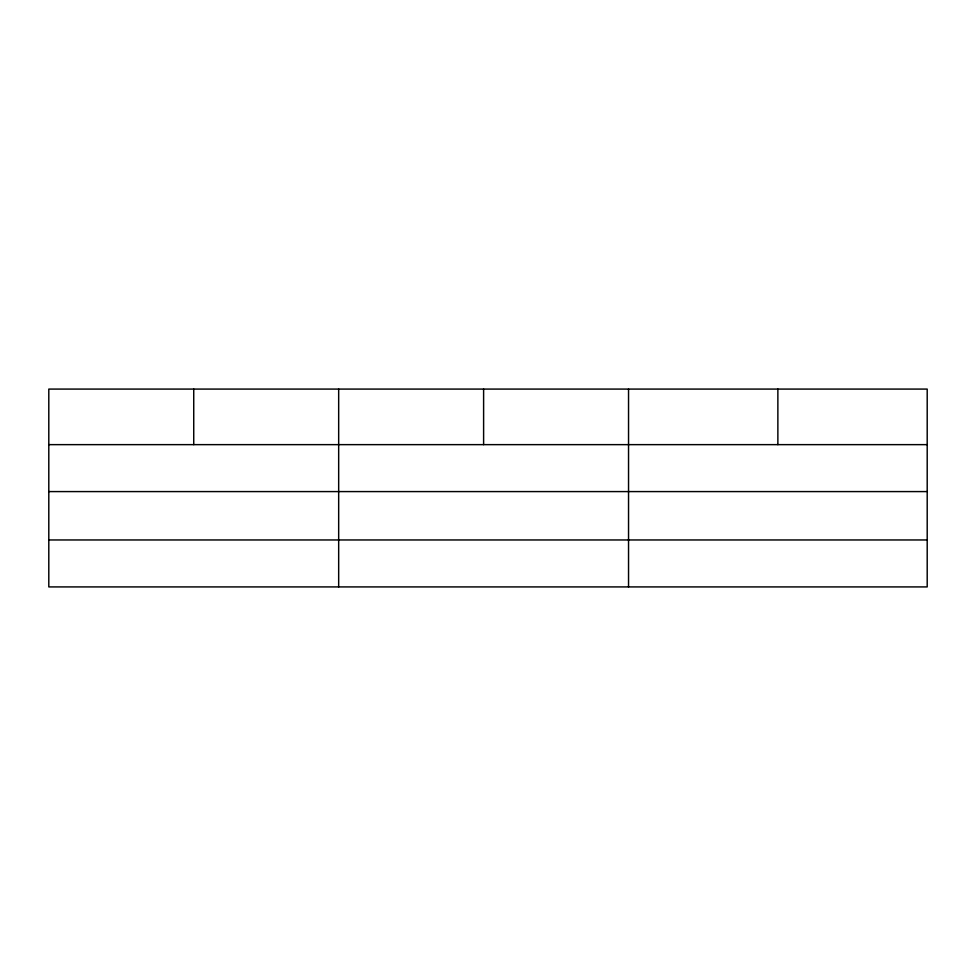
<?xml version="1.0" encoding="UTF-8"?>
<svg xmlns="http://www.w3.org/2000/svg" width="976" height="976" viewBox="0 0 976 976"><rect width="100%" height="100%" fill="white"/><g stroke="black" fill="none" stroke-linecap="round" stroke-linejoin="round"><path stroke-width="1.46" d="M927.2 491.587L927.2 389.082L48.8 389.082L48.8 586.918L927.2 586.918L927.2 491.587L48.8 491.587M48.8 444.641L927.2 444.641M48.8 539.96L927.2 539.96M777.872 389.082L777.872 444.641M628.544 389.082L628.544 586.918M483.608 389.082L483.608 444.641M338.672 389.082L338.672 586.918M193.736 389.082L193.736 444.641"/></g></svg>
